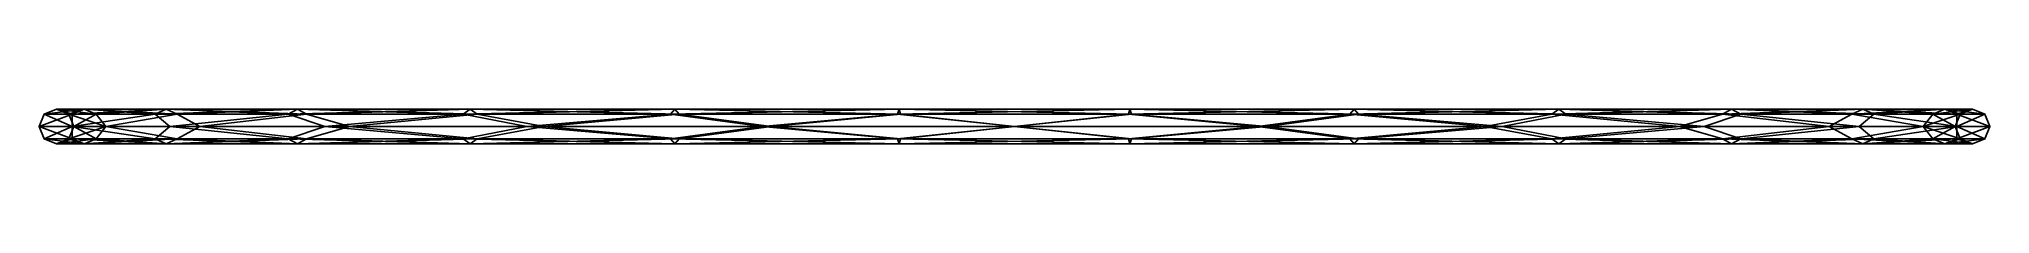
# Model space of a CAD drawing. Extents: x -56 to 56, y -1 to 1.
import ezdxf

# ---------------------------------------------------------------- set-up
doc = ezdxf.new("R2010")
doc.units = 0

msp = doc.modelspace()

# ---------------------------------------------------------------- linework, layer by layer
for points in [[(-55.708218, 0.705995), (-56, 0), (-54.091846, 0, 14.493867)], [(-54.089436, 0.705995, -13.331849), (-56, 0), (-55.708218, 0.705995)], [(-54.091846, 0, -14.493867), (-56, 0), (-54.089436, 0.705995, -13.331849)], [(-54.08836, -0.707107, 13.331583), (-54.091846, 0, 14.493867), (-56, 0)], [(-54.08836, -0.707107, 13.331583), (-56, 0), (-55.707108, -0.707107)], [(-54.091846, 0, -14.493867), (-55.707108, -0.707107), (-56, 0)], [(-55.000786, 1), (-55.708218, 0.705995), (-54.089436, 0.705995, 13.331849)], [(-53.402561, 1, -13.162549), (-55.708218, 0.705995), (-55.000786, 1)], [(-53.402561, 1, -13.162549), (-54.089436, 0.705995, -13.331849), (-55.708218, 0.705995)], [(-54.089436, 0.705995, 13.331849), (-55.708218, 0.705995), (-54.091846, 0, 14.493867)], [(-54.08836, -0.707107, -13.331583), (-55.707108, -0.707107), (-54.091846, 0, -14.493867)], [(-53.402561, 1, 13.162549), (-55.000786, 1), (-54.089436, 0.705995, 13.331849)], [(-54.292892, 0.707107), (-55.000786, 1), (-53.402561, 1, 13.162549)], [(-52.71524, 0.707107, -12.99314), (-55.000786, 1), (-54.292892, 0.707107)], [(-52.71524, 0.707107, -12.99314), (-53.402561, 1, -13.162549), (-55.000786, 1)], [(-52.71524, 0.707107, 12.99314), (-54.292892, 0.707107), (-53.402561, 1, 13.162549)], [(-54, 0), (-54.292892, 0.707107), (-52.71524, 0.707107, 12.99314)], [(-52.159996, 0, -13.976229), (-54.292892, 0.707107), (-54, 0)], [(-52.159996, 0, -13.976229), (-52.71524, 0.707107, -12.99314), (-54.292892, 0.707107)], [(-54.291782, -0.705995), (-54, 0), (-52.159996, 0, 13.976229)], [(-52.714161, -0.705995, -12.992874), (-54, 0), (-54.291782, -0.705995)], [(-52.714161, -0.705995, 12.992874), (-54.291782, -0.705995), (-52.159996, 0, 13.976229)], [(-49.327175, 0.705995, 25.888899), (-54.091846, 0, 14.493867), (-48.497421, 0, 28)], [(-49.327175, 0.705995, 25.888899), (-54.089436, 0.705995, 13.331849), (-54.091846, 0, 14.493867)], [(-54.091846, 0, -14.493867), (-54.089436, 0.705995, -13.331849), (-49.327175, 0.705995, -25.888899)], [(-48.497421, 0, -28), (-54.091846, 0, -14.493867), (-49.327175, 0.705995, -25.888899)], [(-49.326195, -0.707107, 25.888384), (-48.497421, 0, 28), (-54.091846, 0, 14.493867)], [(-49.326195, -0.707107, 25.888384), (-54.091846, 0, 14.493867), (-54.08836, -0.707107, 13.331583)], [(-49.326195, -0.707107, -25.888384), (-54.091846, 0, -14.493867), (-48.497421, 0, -28)], [(-54.08836, -0.707107, -13.331583), (-54.091846, 0, -14.493867), (-49.326195, -0.707107, -25.888384)], [(-53.402561, 1, 13.162549), (-54.089436, 0.705995, 13.331849), (-49.327175, 0.705995, 25.888899)], [(-48.700775, 1, -25.560139), (-49.327175, 0.705995, -25.888899), (-54.089436, 0.705995, -13.331849)], [(-53.402561, 1, -13.162549), (-48.700775, 1, -25.560139), (-54.089436, 0.705995, -13.331849)], [(-52.159996, 0, 13.976229), (-54, 0), (-52.71524, 0.707107, 12.99314)], [(-52.714161, -0.705995, -12.992874), (-52.159996, 0, -13.976229), (-54, 0)], [(-48.700775, 1, 25.560139), (-53.402561, 1, 13.162549), (-49.327175, 0.705995, 25.888899)], [(-52.71524, 0.707107, 12.99314), (-53.402561, 1, 13.162549), (-48.700775, 1, 25.560139)], [(-48.073971, 0.707107, -25.231165), (-48.700775, 1, -25.560139), (-53.402561, 1, -13.162549)], [(-52.71524, 0.707107, -12.99314), (-48.073971, 0.707107, -25.231165), (-53.402561, 1, -13.162549)], [(-48.073971, 0.707107, 25.231165), (-52.71524, 0.707107, 12.99314), (-48.700775, 1, 25.560139)], [(-52.159996, 0, 13.976229), (-52.71524, 0.707107, 12.99314), (-48.073971, 0.707107, 25.231165)], [(-52.159996, 0, -13.976229), (-48.073971, 0.707107, -25.231165), (-52.71524, 0.707107, -12.99314)], [(-48.072987, -0.705995, 25.23065), (-52.714161, -0.705995, 12.992874), (-52.159996, 0, 13.976229)], [(-52.714161, -0.705995, -12.992874), (-48.072987, -0.705995, -25.23065), (-52.159996, 0, -13.976229)], [(-46.765373, 0, 27), (-52.159996, 0, 13.976229), (-48.073971, 0.707107, 25.231165)], [(-52.159996, 0, -13.976229), (-46.765373, 0, -27), (-48.073971, 0.707107, -25.231165)], [(-48.072987, -0.705995, 25.23065), (-52.159996, 0, 13.976229), (-46.765373, 0, 27)], [(-48.072987, -0.705995, -25.23065), (-46.765373, 0, -27), (-52.159996, 0, -13.976229)], [(-48.700775, 1, 25.560139), (-49.327175, 0.705995, 25.888899), (-41.6982, 0.705995, 36.94138)], [(-41.168678, 1, -36.472267), (-41.6982, 0.705995, -36.94138), (-49.327175, 0.705995, -25.888899)], [(-48.700775, 1, -25.560139), (-41.168678, 1, -36.472267), (-49.327175, 0.705995, -25.888899)], [(-41.6982, 0.705995, 36.94138), (-49.327175, 0.705995, 25.888899), (-48.497421, 0, 28)], [(-48.497421, 0, -28), (-49.327175, 0.705995, -25.888899), (-41.6982, 0.705995, -36.94138)], [(-41.697369, -0.707107, 36.940643), (-48.497421, 0, 28), (-49.326195, -0.707107, 25.888384)], [(-49.326195, -0.707107, -25.888384), (-48.497421, 0, -28), (-41.697369, -0.707107, -36.940643)], [(-41.168678, 1, 36.472267), (-48.700775, 1, 25.560139), (-41.6982, 0.705995, 36.94138)], [(-48.073971, 0.707107, 25.231165), (-48.700775, 1, 25.560139), (-41.168678, 1, 36.472267)], [(-40.638813, 0.707107, -36.00285), (-41.168678, 1, -36.472267), (-48.700775, 1, -25.560139)], [(-48.073971, 0.707107, -25.231165), (-40.638813, 0.707107, -36.00285), (-48.700775, 1, -25.560139)], [(-41.6982, 0.705995, 36.94138), (-48.497421, 0, 28), (-39.59798, 0, 39.59798)], [(-39.59798, 0, -39.59798), (-48.497421, 0, -28), (-41.6982, 0.705995, -36.94138)], [(-41.697369, -0.707107, 36.940643), (-39.59798, 0, 39.59798), (-48.497421, 0, 28)], [(-41.697369, -0.707107, -36.940643), (-48.497421, 0, -28), (-39.59798, 0, -39.59798)], [(-40.638813, 0.707107, 36.00285), (-48.073971, 0.707107, 25.231165), (-41.168678, 1, 36.472267)], [(-46.765373, 0, 27), (-48.073971, 0.707107, 25.231165), (-40.638813, 0.707107, 36.00285)], [(-46.765373, 0, -27), (-40.638813, 0.707107, -36.00285), (-48.073971, 0.707107, -25.231165)], [(-40.637985, -0.705995, 36.002113), (-48.072987, -0.705995, 25.23065), (-46.765373, 0, 27)], [(-48.072987, -0.705995, -25.23065), (-40.637985, -0.705995, -36.002113), (-46.765373, 0, -27)], [(-38.183765, 0, 38.183765), (-46.765373, 0, 27), (-40.638813, 0.707107, 36.00285)], [(-46.765373, 0, -27), (-38.183765, 0, -38.183765), (-40.638813, 0.707107, -36.00285)], [(-40.637985, -0.705995, 36.002113), (-46.765373, 0, 27), (-38.183765, 0, 38.183765)], [(-40.637985, -0.705995, -36.002113), (-38.183765, 0, -38.183765), (-46.765373, 0, -27)], [(-41.168678, 1, 36.472267), (-41.6982, 0.705995, 36.94138), (-31.645874, 0.705995, 45.846962)], [(-31.244007, 1, -45.264759), (-31.645874, 0.705995, -45.846962), (-41.6982, 0.705995, -36.94138)], [(-41.168678, 1, -36.472267), (-31.244007, 1, -45.264759), (-41.6982, 0.705995, -36.94138)], [(-31.645874, 0.705995, 45.846962), (-41.6982, 0.705995, 36.94138), (-39.59798, 0, 39.59798)], [(-39.59798, 0, -39.59798), (-41.6982, 0.705995, -36.94138), (-31.645874, 0.705995, -45.846962)], [(-31.645243, -0.707107, 45.84605), (-39.59798, 0, 39.59798), (-41.697369, -0.707107, 36.940643)], [(-41.697369, -0.707107, -36.940643), (-39.59798, 0, -39.59798), (-31.645243, -0.707107, -45.84605)], [(-31.244007, 1, 45.264759), (-41.168678, 1, 36.472267), (-31.645874, 0.705995, 45.846962)], [(-40.638813, 0.707107, 36.00285), (-41.168678, 1, 36.472267), (-31.244007, 1, 45.264759)], [(-30.841879, 0.707107, -44.682175), (-31.244007, 1, -45.264759), (-41.168678, 1, -36.472267)], [(-40.638813, 0.707107, -36.00285), (-30.841879, 0.707107, -44.682175), (-41.168678, 1, -36.472267)], [(-30.841879, 0.707107, 44.682175), (-40.638813, 0.707107, 36.00285), (-31.244007, 1, 45.264759)], [(-38.183765, 0, 38.183765), (-40.638813, 0.707107, 36.00285), (-30.841879, 0.707107, 44.682175)], [(-38.183765, 0, -38.183765), (-30.841879, 0.707107, -44.682175), (-40.638813, 0.707107, -36.00285)], [(-30.841248, -0.705995, 44.681263), (-40.637985, -0.705995, 36.002113), (-38.183765, 0, 38.183765)], [(-40.637985, -0.705995, -36.002113), (-30.841248, -0.705995, -44.681263), (-38.183765, 0, -38.183765)], [(-31.645874, 0.705995, 45.846962), (-39.59798, 0, 39.59798), (-28, 0, 48.497421)], [(-28, 0, -48.497421), (-39.59798, 0, -39.59798), (-31.645874, 0.705995, -45.846962)], [(-31.645243, -0.707107, 45.84605), (-28, 0, 48.497421), (-39.59798, 0, 39.59798)], [(-31.645243, -0.707107, -45.84605), (-39.59798, 0, -39.59798), (-28, 0, -48.497421)], [(-27, 0, 46.765373), (-38.183765, 0, 38.183765), (-30.841879, 0.707107, 44.682175)], [(-38.183765, 0, -38.183765), (-27, 0, -46.765373), (-30.841879, 0.707107, -44.682175)], [(-30.841248, -0.705995, 44.681263), (-38.183765, 0, 38.183765), (-27, 0, 46.765373)], [(-30.841248, -0.705995, -44.681263), (-27, 0, -46.765373), (-38.183765, 0, -38.183765)], [(-31.244007, 1, 45.264759), (-31.645874, 0.705995, 45.846962), (-19.754406, 0.705995, 52.088089)], [(-19.503548, 1, -51.426628), (-19.754406, 0.705995, -52.088089), (-31.645874, 0.705995, -45.846962)], [(-31.244007, 1, -45.264759), (-19.503548, 1, -51.426628), (-31.645874, 0.705995, -45.846962)], [(-19.754406, 0.705995, 52.088089), (-31.645874, 0.705995, 45.846962), (-28, 0, 48.497421)], [(-28, 0, -48.497421), (-31.645874, 0.705995, -45.846962), (-19.754406, 0.705995, -52.088089)], [(-19.754013, -0.707107, 52.087051), (-28, 0, 48.497421), (-31.645243, -0.707107, 45.84605)], [(-31.645243, -0.707107, -45.84605), (-28, 0, -48.497421), (-19.754013, -0.707107, -52.087051)], [(-19.503548, 1, 51.426628), (-31.244007, 1, 45.264759), (-19.754406, 0.705995, 52.088089)], [(-30.841879, 0.707107, 44.682175), (-31.244007, 1, 45.264759), (-19.503548, 1, 51.426628)], [(-19.252525, 0.707107, -50.764736), (-19.503548, 1, -51.426628), (-31.244007, 1, -45.264759)], [(-30.841879, 0.707107, -44.682175), (-19.252525, 0.707107, -50.764736), (-31.244007, 1, -45.264759)], [(-19.252525, 0.707107, 50.764736), (-30.841879, 0.707107, 44.682175), (-19.503548, 1, 51.426628)], [(-27, 0, 46.765373), (-30.841879, 0.707107, 44.682175), (-19.252525, 0.707107, 50.764736)], [(-27, 0, -46.765373), (-19.252525, 0.707107, -50.764736), (-30.841879, 0.707107, -44.682175)], [(-19.252132, -0.705995, 50.763699), (-30.841248, -0.705995, 44.681263), (-27, 0, 46.765373)], [(-30.841248, -0.705995, -44.681263), (-19.252132, -0.705995, -50.763699), (-27, 0, -46.765373)], [(-19.754406, 0.705995, 52.088089), (-28, 0, 48.497421), (-14.493867, 0, 54.091846)], [(-14.493867, 0, -54.091846), (-28, 0, -48.497421), (-19.754406, 0.705995, -52.088089)], [(-19.754013, -0.707107, 52.087051), (-14.493867, 0, 54.091846), (-28, 0, 48.497421)], [(-19.754013, -0.707107, -52.087051), (-28, 0, -48.497421), (-14.493867, 0, -54.091846)], [(-13.976229, 0, 52.159996), (-27, 0, 46.765373), (-19.252525, 0.707107, 50.764736)], [(-27, 0, -46.765373), (-13.976229, 0, -52.159996), (-19.252525, 0.707107, -50.764736)], [(-19.252132, -0.705995, 50.763699), (-27, 0, 46.765373), (-13.976229, 0, 52.159996)], [(-19.252132, -0.705995, -50.763699), (-13.976229, 0, -52.159996), (-27, 0, -46.765373)], [(-19.503548, 1, 51.426628), (-19.754406, 0.705995, 52.088089), (-6.714883, 0.705995, 55.30204)], [(-6.629612, 1, -54.59977), (-6.714883, 0.705995, -55.30204), (-19.754406, 0.705995, -52.088089)], [(-19.503548, 1, -51.426628), (-6.629612, 1, -54.59977), (-19.754406, 0.705995, -52.088089)], [(-6.714883, 0.705995, 55.30204), (-19.754406, 0.705995, 52.088089), (-14.493867, 0, 54.091846)], [(-14.493867, 0, -54.091846), (-19.754406, 0.705995, -52.088089), (-6.714883, 0.705995, -55.30204)], [(-6.71475, -0.707107, 55.300938), (-14.493867, 0, 54.091846), (-19.754013, -0.707107, 52.087051)], [(-19.754013, -0.707107, -52.087051), (-14.493867, 0, -54.091846), (-6.71475, -0.707107, -55.300938)], [(-6.629612, 1, 54.59977), (-19.503548, 1, 51.426628), (-6.714883, 0.705995, 55.30204)], [(-19.252525, 0.707107, 50.764736), (-19.503548, 1, 51.426628), (-6.629612, 1, 54.59977)], [(-6.544285, 0.707107, -53.897038), (-6.629612, 1, -54.59977), (-19.503548, 1, -51.426628)], [(-19.252525, 0.707107, -50.764736), (-6.544285, 0.707107, -53.897038), (-19.503548, 1, -51.426628)], [(-6.544285, 0.707107, 53.897038), (-19.252525, 0.707107, 50.764736), (-6.629612, 1, 54.59977)], [(-13.976229, 0, 52.159996), (-19.252525, 0.707107, 50.764736), (-6.544285, 0.707107, 53.897038)], [(-13.976229, 0, -52.159996), (-6.544285, 0.707107, -53.897038), (-19.252525, 0.707107, -50.764736)], [(-6.544151, -0.705995, 53.895935), (-19.252132, -0.705995, 50.763699), (-13.976229, 0, 52.159996)], [(-19.252132, -0.705995, -50.763699), (-6.544151, -0.705995, -53.895935), (-13.976229, 0, -52.159996)], [(-6.714883, 0.705995, 55.30204), (-14.493867, 0, 54.091846), (0, 0, 56)], [(0, 0, -56), (-14.493867, 0, -54.091846), (-6.714883, 0.705995, -55.30204)], [(-6.71475, -0.707107, 55.300938), (0, 0, 56), (-14.493867, 0, 54.091846)], [(-6.71475, -0.707107, -55.300938), (-14.493867, 0, -54.091846), (0, 0, -56)], [(0, 0, 54), (-13.976229, 0, 52.159996), (-6.544285, 0.707107, 53.897038)], [(-13.976229, 0, -52.159996), (0, 0, -54), (-6.544285, 0.707107, -53.897038)], [(-6.544151, -0.705995, 53.895935), (-13.976229, 0, 52.159996), (0, 0, 54)], [(-6.544151, -0.705995, -53.895935), (0, 0, -54), (-13.976229, 0, -52.159996)], [(-6.629612, 1, 54.59977), (-6.714883, 0.705995, 55.30204), (6.714883, 0.705995, 55.30204)], [(6.629612, 1, -54.59977), (6.714883, 0.705995, -55.30204), (-6.714883, 0.705995, -55.30204)], [(-6.629612, 1, -54.59977), (6.629612, 1, -54.59977), (-6.714883, 0.705995, -55.30204)], [(6.714883, 0.705995, 55.30204), (-6.714883, 0.705995, 55.30204), (0, 0, 56)], [(0, 0, -56), (-6.714883, 0.705995, -55.30204), (6.714883, 0.705995, -55.30204)], [(6.71475, -0.707107, 55.300938), (0, 0, 56), (-6.71475, -0.707107, 55.300938)], [(-6.71475, -0.707107, -55.300938), (0, 0, -56), (6.71475, -0.707107, -55.300938)], [(6.629612, 1, 54.59977), (-6.629612, 1, 54.59977), (6.714883, 0.705995, 55.30204)], [(-6.544285, 0.707107, 53.897038), (-6.629612, 1, 54.59977), (6.629612, 1, 54.59977)], [(6.544285, 0.707107, -53.897038), (6.629612, 1, -54.59977), (-6.629612, 1, -54.59977)], [(-6.544285, 0.707107, -53.897038), (6.544285, 0.707107, -53.897038), (-6.629612, 1, -54.59977)], [(6.544285, 0.707107, 53.897038), (-6.544285, 0.707107, 53.897038), (6.629612, 1, 54.59977)], [(0, 0, 54), (-6.544285, 0.707107, 53.897038), (6.544285, 0.707107, 53.897038)], [(0, 0, -54), (6.544285, 0.707107, -53.897038), (-6.544285, 0.707107, -53.897038)], [(6.544151, -0.705995, 53.895935), (-6.544151, -0.705995, 53.895935), (0, 0, 54)], [(-6.544151, -0.705995, -53.895935), (6.544151, -0.705995, -53.895935), (0, 0, -54)], [(13.976229, 0, 52.159996), (0, 0, 54), (6.544285, 0.707107, 53.897038)], [(0, 0, -54), (13.976229, 0, -52.159996), (6.544285, 0.707107, -53.897038)], [(6.714883, 0.705995, 55.30204), (0, 0, 56), (14.493867, 0, 54.091846)], [(14.493867, 0, -54.091846), (0, 0, -56), (6.714883, 0.705995, -55.30204)], [(6.71475, -0.707107, 55.300938), (14.493867, 0, 54.091846), (0, 0, 56)], [(6.544151, -0.705995, 53.895935), (0, 0, 54), (13.976229, 0, 52.159996)], [(6.71475, -0.707107, -55.300938), (0, 0, -56), (14.493867, 0, -54.091846)], [(6.544151, -0.705995, -53.895935), (13.976229, 0, -52.159996), (0, 0, -54)], [(19.252132, -0.705995, 50.763699), (6.544151, -0.705995, 53.895935), (13.976229, 0, 52.159996)], [(6.544151, -0.705995, -53.895935), (19.252132, -0.705995, -50.763699), (13.976229, 0, -52.159996)], [(6.544285, 0.707107, 53.897038), (6.629612, 1, 54.59977), (19.503548, 1, 51.426628)], [(19.252525, 0.707107, 50.764736), (6.544285, 0.707107, 53.897038), (19.503548, 1, 51.426628)], [(6.544285, 0.707107, -53.897038), (19.252525, 0.707107, -50.764736), (6.629612, 1, -54.59977)], [(13.976229, 0, 52.159996), (6.544285, 0.707107, 53.897038), (19.252525, 0.707107, 50.764736)], [(13.976229, 0, -52.159996), (19.252525, 0.707107, -50.764736), (6.544285, 0.707107, -53.897038)], [(6.629612, 1, 54.59977), (6.714883, 0.705995, 55.30204), (19.754406, 0.705995, 52.088089)], [(19.503548, 1, 51.426628), (6.629612, 1, 54.59977), (19.754406, 0.705995, 52.088089)], [(6.629612, 1, -54.59977), (19.503548, 1, -51.426628), (6.714883, 0.705995, -55.30204)], [(19.252525, 0.707107, -50.764736), (19.503548, 1, -51.426628), (6.629612, 1, -54.59977)], [(19.754013, -0.707107, 52.087051), (14.493867, 0, 54.091846), (6.71475, -0.707107, 55.300938)], [(6.71475, -0.707107, -55.300938), (14.493867, 0, -54.091846), (19.754013, -0.707107, -52.087051)], [(19.503548, 1, -51.426628), (19.754406, 0.705995, -52.088089), (6.714883, 0.705995, -55.30204)], [(19.754406, 0.705995, 52.088089), (6.714883, 0.705995, 55.30204), (14.493867, 0, 54.091846)], [(14.493867, 0, -54.091846), (6.714883, 0.705995, -55.30204), (19.754406, 0.705995, -52.088089)], [(27, 0, 46.765373), (13.976229, 0, 52.159996), (19.252525, 0.707107, 50.764736)], [(13.976229, 0, -52.159996), (27, 0, -46.765373), (19.252525, 0.707107, -50.764736)], [(19.252132, -0.705995, 50.763699), (13.976229, 0, 52.159996), (27, 0, 46.765373)], [(19.252132, -0.705995, -50.763699), (27, 0, -46.765373), (13.976229, 0, -52.159996)], [(19.754406, 0.705995, 52.088089), (14.493867, 0, 54.091846), (28, 0, 48.497421)], [(28, 0, -48.497421), (14.493867, 0, -54.091846), (19.754406, 0.705995, -52.088089)], [(19.754013, -0.707107, 52.087051), (28, 0, 48.497421), (14.493867, 0, 54.091846)], [(19.754013, -0.707107, -52.087051), (14.493867, 0, -54.091846), (28, 0, -48.497421)], [(30.841248, -0.705995, 44.681263), (19.252132, -0.705995, 50.763699), (27, 0, 46.765373)], [(19.252132, -0.705995, -50.763699), (30.841248, -0.705995, -44.681263), (27, 0, -46.765373)], [(19.252525, 0.707107, 50.764736), (19.503548, 1, 51.426628), (31.244007, 1, 45.264759)], [(30.841879, 0.707107, 44.682175), (19.252525, 0.707107, 50.764736), (31.244007, 1, 45.264759)], [(19.252525, 0.707107, -50.764736), (30.841879, 0.707107, -44.682175), (19.503548, 1, -51.426628)], [(27, 0, 46.765373), (19.252525, 0.707107, 50.764736), (30.841879, 0.707107, 44.682175)], [(27, 0, -46.765373), (30.841879, 0.707107, -44.682175), (19.252525, 0.707107, -50.764736)], [(19.503548, 1, 51.426628), (19.754406, 0.705995, 52.088089), (31.645874, 0.705995, 45.846962)], [(31.244007, 1, 45.264759), (19.503548, 1, 51.426628), (31.645874, 0.705995, 45.846962)], [(19.503548, 1, -51.426628), (31.244007, 1, -45.264759), (19.754406, 0.705995, -52.088089)], [(30.841879, 0.707107, -44.682175), (31.244007, 1, -45.264759), (19.503548, 1, -51.426628)], [(31.645243, -0.707107, 45.84605), (28, 0, 48.497421), (19.754013, -0.707107, 52.087051)], [(19.754013, -0.707107, -52.087051), (28, 0, -48.497421), (31.645243, -0.707107, -45.84605)], [(31.244007, 1, -45.264759), (31.645874, 0.705995, -45.846962), (19.754406, 0.705995, -52.088089)], [(31.645874, 0.705995, 45.846962), (19.754406, 0.705995, 52.088089), (28, 0, 48.497421)], [(28, 0, -48.497421), (19.754406, 0.705995, -52.088089), (31.645874, 0.705995, -45.846962)], [(38.183765, 0, 38.183765), (27, 0, 46.765373), (30.841879, 0.707107, 44.682175)], [(27, 0, -46.765373), (38.183765, 0, -38.183765), (30.841879, 0.707107, -44.682175)], [(30.841248, -0.705995, 44.681263), (27, 0, 46.765373), (38.183765, 0, 38.183765)], [(30.841248, -0.705995, -44.681263), (38.183765, 0, -38.183765), (27, 0, -46.765373)], [(31.645874, 0.705995, 45.846962), (28, 0, 48.497421), (39.59798, 0, 39.59798)], [(39.59798, 0, -39.59798), (28, 0, -48.497421), (31.645874, 0.705995, -45.846962)], [(31.645243, -0.707107, 45.84605), (39.59798, 0, 39.59798), (28, 0, 48.497421)], [(31.645243, -0.707107, -45.84605), (28, 0, -48.497421), (39.59798, 0, -39.59798)], [(40.637985, -0.705995, 36.002113), (30.841248, -0.705995, 44.681263), (38.183765, 0, 38.183765)], [(30.841248, -0.705995, -44.681263), (40.637985, -0.705995, -36.002113), (38.183765, 0, -38.183765)], [(30.841879, 0.707107, 44.682175), (31.244007, 1, 45.264759), (41.168678, 1, 36.472267)], [(40.638813, 0.707107, 36.00285), (30.841879, 0.707107, 44.682175), (41.168678, 1, 36.472267)], [(30.841879, 0.707107, -44.682175), (40.638813, 0.707107, -36.00285), (31.244007, 1, -45.264759)], [(38.183765, 0, 38.183765), (30.841879, 0.707107, 44.682175), (40.638813, 0.707107, 36.00285)], [(38.183765, 0, -38.183765), (40.638813, 0.707107, -36.00285), (30.841879, 0.707107, -44.682175)], [(31.244007, 1, 45.264759), (31.645874, 0.705995, 45.846962), (41.6982, 0.705995, 36.94138)], [(41.168678, 1, 36.472267), (31.244007, 1, 45.264759), (41.6982, 0.705995, 36.94138)], [(31.244007, 1, -45.264759), (41.168678, 1, -36.472267), (31.645874, 0.705995, -45.846962)], [(40.638813, 0.707107, -36.00285), (41.168678, 1, -36.472267), (31.244007, 1, -45.264759)], [(41.697369, -0.707107, 36.940643), (39.59798, 0, 39.59798), (31.645243, -0.707107, 45.84605)], [(31.645243, -0.707107, -45.84605), (39.59798, 0, -39.59798), (41.697369, -0.707107, -36.940643)], [(41.168678, 1, -36.472267), (41.6982, 0.705995, -36.94138), (31.645874, 0.705995, -45.846962)], [(41.6982, 0.705995, 36.94138), (31.645874, 0.705995, 45.846962), (39.59798, 0, 39.59798)], [(39.59798, 0, -39.59798), (31.645874, 0.705995, -45.846962), (41.6982, 0.705995, -36.94138)], [(46.765373, 0, 27), (38.183765, 0, 38.183765), (40.638813, 0.707107, 36.00285)], [(38.183765, 0, -38.183765), (46.765373, 0, -27), (40.638813, 0.707107, -36.00285)], [(40.637985, -0.705995, 36.002113), (38.183765, 0, 38.183765), (46.765373, 0, 27)], [(40.637985, -0.705995, -36.002113), (46.765373, 0, -27), (38.183765, 0, -38.183765)], [(41.6982, 0.705995, 36.94138), (39.59798, 0, 39.59798), (48.497421, 0, 28)], [(48.497421, 0, -28), (39.59798, 0, -39.59798), (41.6982, 0.705995, -36.94138)], [(41.697369, -0.707107, 36.940643), (48.497421, 0, 28), (39.59798, 0, 39.59798)], [(41.697369, -0.707107, -36.940643), (39.59798, 0, -39.59798), (48.497421, 0, -28)], [(48.072987, -0.705995, 25.23065), (40.637985, -0.705995, 36.002113), (46.765373, 0, 27)], [(40.637985, -0.705995, -36.002113), (48.072987, -0.705995, -25.23065), (46.765373, 0, -27)], [(40.638813, 0.707107, 36.00285), (41.168678, 1, 36.472267), (48.700775, 1, 25.560139)], [(48.073971, 0.707107, 25.231165), (40.638813, 0.707107, 36.00285), (48.700775, 1, 25.560139)], [(40.638813, 0.707107, -36.00285), (48.073971, 0.707107, -25.231165), (41.168678, 1, -36.472267)], [(46.765373, 0, 27), (40.638813, 0.707107, 36.00285), (48.073971, 0.707107, 25.231165)], [(46.765373, 0, -27), (48.073971, 0.707107, -25.231165), (40.638813, 0.707107, -36.00285)], [(41.168678, 1, 36.472267), (41.6982, 0.705995, 36.94138), (49.327175, 0.705995, 25.888899)], [(48.700775, 1, 25.560139), (41.168678, 1, 36.472267), (49.327175, 0.705995, 25.888899)], [(41.168678, 1, -36.472267), (48.700775, 1, -25.560139), (41.6982, 0.705995, -36.94138)], [(48.073971, 0.707107, -25.231165), (48.700775, 1, -25.560139), (41.168678, 1, -36.472267)], [(49.326195, -0.707107, 25.888384), (48.497421, 0, 28), (41.697369, -0.707107, 36.940643)], [(41.697369, -0.707107, -36.940643), (48.497421, 0, -28), (49.326195, -0.707107, -25.888384)], [(48.700775, 1, -25.560139), (49.327175, 0.705995, -25.888899), (41.6982, 0.705995, -36.94138)], [(49.327175, 0.705995, 25.888899), (41.6982, 0.705995, 36.94138), (48.497421, 0, 28)], [(48.497421, 0, -28), (41.6982, 0.705995, -36.94138), (49.327175, 0.705995, -25.888899)], [(52.159996, 0, 13.976229), (46.765373, 0, 27), (48.073971, 0.707107, 25.231165)], [(46.765373, 0, -27), (52.159996, 0, -13.976229), (48.073971, 0.707107, -25.231165)], [(48.072987, -0.705995, 25.23065), (46.765373, 0, 27), (52.159996, 0, 13.976229)], [(48.072987, -0.705995, -25.23065), (52.159996, 0, -13.976229), (46.765373, 0, -27)], [(52.714161, -0.705995, 12.992874), (48.072987, -0.705995, 25.23065), (52.159996, 0, 13.976229)], [(48.072987, -0.705995, -25.23065), (52.714161, -0.705995, -12.992874), (52.159996, 0, -13.976229)], [(48.073971, 0.707107, 25.231165), (48.700775, 1, 25.560139), (53.402561, 1, 13.162549)], [(52.71524, 0.707107, 12.99314), (48.073971, 0.707107, 25.231165), (53.402561, 1, 13.162549)], [(48.073971, 0.707107, -25.231165), (52.71524, 0.707107, -12.99314), (48.700775, 1, -25.560139)], [(52.159996, 0, 13.976229), (48.073971, 0.707107, 25.231165), (52.71524, 0.707107, 12.99314)], [(52.159996, 0, -13.976229), (52.71524, 0.707107, -12.99314), (48.073971, 0.707107, -25.231165)], [(49.327175, 0.705995, 25.888899), (48.497421, 0, 28), (54.091846, 0, 14.493867)], [(54.091846, 0, -14.493867), (48.497421, 0, -28), (49.327175, 0.705995, -25.888899)], [(49.326195, -0.707107, 25.888384), (54.091846, 0, 14.493867), (48.497421, 0, 28)], [(49.326195, -0.707107, -25.888384), (48.497421, 0, -28), (54.091846, 0, -14.493867)], [(48.700775, 1, 25.560139), (49.327175, 0.705995, 25.888899), (54.089436, 0.705995, 13.331849)], [(53.402561, 1, 13.162549), (48.700775, 1, 25.560139), (54.089436, 0.705995, 13.331849)], [(48.700775, 1, -25.560139), (53.402561, 1, -13.162549), (49.327175, 0.705995, -25.888899)], [(52.71524, 0.707107, -12.99314), (53.402561, 1, -13.162549), (48.700775, 1, -25.560139)], [(54.08836, -0.707107, 13.331583), (54.091846, 0, 14.493867), (49.326195, -0.707107, 25.888384)], [(49.326195, -0.707107, -25.888384), (54.091846, 0, -14.493867), (54.08836, -0.707107, -13.331583)], [(53.402561, 1, -13.162549), (54.089436, 0.705995, -13.331849), (49.327175, 0.705995, -25.888899)], [(54.089436, 0.705995, 13.331849), (49.327175, 0.705995, 25.888899), (54.091846, 0, 14.493867)], [(54.091846, 0, -14.493867), (49.327175, 0.705995, -25.888899), (54.089436, 0.705995, -13.331849)], [(52.159996, 0, 13.976229), (52.71524, 0.707107, 12.99314), (54.292892, 0.707107)], [(52.159996, 0, 13.976229), (54.292892, 0.707107), (54, 0)], [(52.159996, 0, -13.976229), (54, 0), (52.71524, 0.707107, -12.99314)], [(52.714161, -0.705995, 12.992874), (52.159996, 0, 13.976229), (54, 0)], [(52.159996, 0, -13.976229), (54.291782, -0.705995), (54, 0)], [(52.714161, -0.705995, -12.992874), (54.291782, -0.705995), (52.159996, 0, -13.976229)], [(54.291782, -0.705995), (52.714161, -0.705995, 12.992874), (54, 0)], [(52.71524, 0.707107, 12.99314), (53.402561, 1, 13.162549), (55.000786, 1)], [(52.71524, 0.707107, 12.99314), (55.000786, 1), (54.292892, 0.707107)], [(52.71524, 0.707107, -12.99314), (54.292892, 0.707107), (53.402561, 1, -13.162549)], [(52.71524, 0.707107, -12.99314), (54, 0), (54.292892, 0.707107)], [(53.402561, 1, 13.162549), (54.089436, 0.705995, 13.331849), (55.708218, 0.705995)], [(53.402561, 1, 13.162549), (55.708218, 0.705995), (55.000786, 1)], [(53.402561, 1, -13.162549), (54.292892, 0.707107), (55.000786, 1)], [(53.402561, 1, -13.162549), (55.000786, 1), (54.089436, 0.705995, -13.331849)], [(54.08836, -0.707107, -13.331583), (56, 0), (55.707108, -0.707107)], [(54.08836, -0.707107, -13.331583), (54.091846, 0, -14.493867), (56, 0)], [(54.08836, -0.707107, 13.331583), (55.707108, -0.707107), (54.091846, 0, 14.493867)], [(54.089436, 0.705995, -13.331849), (55.000786, 1), (55.708218, 0.705995)], [(54.089436, 0.705995, 13.331849), (54.091846, 0, 14.493867), (56, 0)], [(55.708218, 0.705995), (54.089436, 0.705995, 13.331849), (56, 0)], [(54.091846, 0, -14.493867), (54.089436, 0.705995, -13.331849), (55.708218, 0.705995)], [(54.091846, 0, -14.493867), (55.708218, 0.705995), (56, 0)], [(55.707108, -0.707107), (56, 0), (54.091846, 0, 14.493867)], [(-55.707108, -0.707107), (-54.999214, -1), (-53.401039, -1, 13.162173)], [(-54.08836, -0.707107, -13.331583), (-54.999214, -1), (-55.707108, -0.707107)], [(-54.08836, -0.707107, 13.331583), (-55.707108, -0.707107), (-53.401039, -1, 13.162173)], [(-54.999214, -1), (-54.291782, -0.705995), (-52.714161, -0.705995, 12.992874)], [(-53.401039, -1, -13.162173), (-54.291782, -0.705995), (-54.999214, -1)], [(-53.401039, -1, 13.162173), (-54.999214, -1), (-52.714161, -0.705995, 12.992874)], [(-54.08836, -0.707107, -13.331583), (-53.401039, -1, -13.162173), (-54.999214, -1)], [(-53.401039, -1, -13.162173), (-52.714161, -0.705995, -12.992874), (-54.291782, -0.705995)], [(-54.08836, -0.707107, 13.331583), (-53.401039, -1, 13.162173), (-48.699387, -1, 25.55941)], [(-49.326195, -0.707107, 25.888384), (-54.08836, -0.707107, 13.331583), (-48.699387, -1, 25.55941)], [(-54.08836, -0.707107, -13.331583), (-49.326195, -0.707107, -25.888384), (-53.401039, -1, -13.162173)], [(-53.401039, -1, 13.162173), (-52.714161, -0.705995, 12.992874), (-48.072987, -0.705995, 25.23065)], [(-48.699387, -1, 25.55941), (-53.401039, -1, 13.162173), (-48.072987, -0.705995, 25.23065)], [(-53.401039, -1, -13.162173), (-48.699387, -1, -25.55941), (-52.714161, -0.705995, -12.992874)], [(-49.326195, -0.707107, -25.888384), (-48.699387, -1, -25.55941), (-53.401039, -1, -13.162173)], [(-48.699387, -1, -25.55941), (-48.072987, -0.705995, -25.23065), (-52.714161, -0.705995, -12.992874)], [(-49.326195, -0.707107, 25.888384), (-48.699387, -1, 25.55941), (-41.167503, -1, 36.471226)], [(-41.697369, -0.707107, 36.940643), (-49.326195, -0.707107, 25.888384), (-41.167503, -1, 36.471226)], [(-49.326195, -0.707107, -25.888384), (-41.697369, -0.707107, -36.940643), (-48.699387, -1, -25.55941)], [(-48.699387, -1, 25.55941), (-48.072987, -0.705995, 25.23065), (-40.637985, -0.705995, 36.002113)], [(-41.167503, -1, 36.471226), (-48.699387, -1, 25.55941), (-40.637985, -0.705995, 36.002113)], [(-48.699387, -1, -25.55941), (-41.167503, -1, -36.471226), (-48.072987, -0.705995, -25.23065)], [(-41.697369, -0.707107, -36.940643), (-41.167503, -1, -36.471226), (-48.699387, -1, -25.55941)], [(-41.167503, -1, -36.471226), (-40.637985, -0.705995, -36.002113), (-48.072987, -0.705995, -25.23065)], [(-41.697369, -0.707107, 36.940643), (-41.167503, -1, 36.471226), (-31.243114, -1, 45.263466)], [(-31.645243, -0.707107, 45.84605), (-41.697369, -0.707107, 36.940643), (-31.243114, -1, 45.263466)], [(-41.697369, -0.707107, -36.940643), (-31.645243, -0.707107, -45.84605), (-41.167503, -1, -36.471226)], [(-41.167503, -1, 36.471226), (-40.637985, -0.705995, 36.002113), (-30.841248, -0.705995, 44.681263)], [(-31.243114, -1, 45.263466), (-41.167503, -1, 36.471226), (-30.841248, -0.705995, 44.681263)], [(-41.167503, -1, -36.471226), (-31.243114, -1, -45.263466), (-40.637985, -0.705995, -36.002113)], [(-31.645243, -0.707107, -45.84605), (-31.243114, -1, -45.263466), (-41.167503, -1, -36.471226)], [(-31.243114, -1, -45.263466), (-30.841248, -0.705995, -44.681263), (-40.637985, -0.705995, -36.002113)], [(-31.645243, -0.707107, 45.84605), (-31.243114, -1, 45.263466), (-19.502991, -1, 51.425159)], [(-19.754013, -0.707107, 52.087051), (-31.645243, -0.707107, 45.84605), (-19.502991, -1, 51.425159)], [(-31.645243, -0.707107, -45.84605), (-19.754013, -0.707107, -52.087051), (-31.243114, -1, -45.263466)], [(-31.243114, -1, 45.263466), (-30.841248, -0.705995, 44.681263), (-19.252132, -0.705995, 50.763699)], [(-19.502991, -1, 51.425159), (-31.243114, -1, 45.263466), (-19.252132, -0.705995, 50.763699)], [(-31.243114, -1, -45.263466), (-19.502991, -1, -51.425159), (-30.841248, -0.705995, -44.681263)], [(-19.754013, -0.707107, -52.087051), (-19.502991, -1, -51.425159), (-31.243114, -1, -45.263466)], [(-19.502991, -1, -51.425159), (-19.252132, -0.705995, -50.763699), (-30.841248, -0.705995, -44.681263)], [(-19.754013, -0.707107, 52.087051), (-19.502991, -1, 51.425159), (-6.629423, -1, 54.598209)], [(-6.71475, -0.707107, 55.300938), (-19.754013, -0.707107, 52.087051), (-6.629423, -1, 54.598209)], [(-19.754013, -0.707107, -52.087051), (-6.71475, -0.707107, -55.300938), (-19.502991, -1, -51.425159)], [(-19.502991, -1, 51.425159), (-19.252132, -0.705995, 50.763699), (-6.544151, -0.705995, 53.895935)], [(-6.629423, -1, 54.598209), (-19.502991, -1, 51.425159), (-6.544151, -0.705995, 53.895935)], [(-19.502991, -1, -51.425159), (-6.629423, -1, -54.598209), (-19.252132, -0.705995, -50.763699)], [(-6.71475, -0.707107, -55.300938), (-6.629423, -1, -54.598209), (-19.502991, -1, -51.425159)], [(-6.629423, -1, -54.598209), (-6.544151, -0.705995, -53.895935), (-19.252132, -0.705995, -50.763699)], [(-6.71475, -0.707107, 55.300938), (-6.629423, -1, 54.598209), (6.629423, -1, 54.598209)], [(6.71475, -0.707107, 55.300938), (-6.71475, -0.707107, 55.300938), (6.629423, -1, 54.598209)], [(-6.71475, -0.707107, -55.300938), (6.71475, -0.707107, -55.300938), (-6.629423, -1, -54.598209)], [(-6.629423, -1, 54.598209), (-6.544151, -0.705995, 53.895935), (6.544151, -0.705995, 53.895935)], [(6.629423, -1, 54.598209), (-6.629423, -1, 54.598209), (6.544151, -0.705995, 53.895935)], [(-6.629423, -1, -54.598209), (6.629423, -1, -54.598209), (-6.544151, -0.705995, -53.895935)], [(6.71475, -0.707107, -55.300938), (6.629423, -1, -54.598209), (-6.629423, -1, -54.598209)], [(6.629423, -1, -54.598209), (6.544151, -0.705995, -53.895935), (-6.544151, -0.705995, -53.895935)], [(6.629423, -1, 54.598209), (6.544151, -0.705995, 53.895935), (19.252132, -0.705995, 50.763699)], [(19.502991, -1, -51.425159), (19.252132, -0.705995, -50.763699), (6.544151, -0.705995, -53.895935)], [(6.629423, -1, -54.598209), (19.502991, -1, -51.425159), (6.544151, -0.705995, -53.895935)], [(19.502991, -1, 51.425159), (6.629423, -1, 54.598209), (19.252132, -0.705995, 50.763699)], [(6.71475, -0.707107, 55.300938), (6.629423, -1, 54.598209), (19.502991, -1, 51.425159)], [(19.754013, -0.707107, -52.087051), (19.502991, -1, -51.425159), (6.629423, -1, -54.598209)], [(6.71475, -0.707107, -55.300938), (19.754013, -0.707107, -52.087051), (6.629423, -1, -54.598209)], [(19.754013, -0.707107, 52.087051), (6.71475, -0.707107, 55.300938), (19.502991, -1, 51.425159)], [(19.502991, -1, 51.425159), (19.252132, -0.705995, 50.763699), (30.841248, -0.705995, 44.681263)], [(31.243114, -1, -45.263466), (30.841248, -0.705995, -44.681263), (19.252132, -0.705995, -50.763699)], [(19.502991, -1, -51.425159), (31.243114, -1, -45.263466), (19.252132, -0.705995, -50.763699)], [(31.243114, -1, 45.263466), (19.502991, -1, 51.425159), (30.841248, -0.705995, 44.681263)], [(19.754013, -0.707107, 52.087051), (19.502991, -1, 51.425159), (31.243114, -1, 45.263466)], [(31.645243, -0.707107, -45.84605), (31.243114, -1, -45.263466), (19.502991, -1, -51.425159)], [(19.754013, -0.707107, -52.087051), (31.645243, -0.707107, -45.84605), (19.502991, -1, -51.425159)], [(31.645243, -0.707107, 45.84605), (19.754013, -0.707107, 52.087051), (31.243114, -1, 45.263466)], [(31.243114, -1, 45.263466), (30.841248, -0.705995, 44.681263), (40.637985, -0.705995, 36.002113)], [(41.167503, -1, -36.471226), (40.637985, -0.705995, -36.002113), (30.841248, -0.705995, -44.681263)], [(31.243114, -1, -45.263466), (41.167503, -1, -36.471226), (30.841248, -0.705995, -44.681263)], [(41.167503, -1, 36.471226), (31.243114, -1, 45.263466), (40.637985, -0.705995, 36.002113)], [(31.645243, -0.707107, 45.84605), (31.243114, -1, 45.263466), (41.167503, -1, 36.471226)], [(41.697369, -0.707107, -36.940643), (41.167503, -1, -36.471226), (31.243114, -1, -45.263466)], [(31.645243, -0.707107, -45.84605), (41.697369, -0.707107, -36.940643), (31.243114, -1, -45.263466)], [(41.697369, -0.707107, 36.940643), (31.645243, -0.707107, 45.84605), (41.167503, -1, 36.471226)], [(41.167503, -1, 36.471226), (40.637985, -0.705995, 36.002113), (48.072987, -0.705995, 25.23065)], [(48.699387, -1, -25.55941), (48.072987, -0.705995, -25.23065), (40.637985, -0.705995, -36.002113)], [(41.167503, -1, -36.471226), (48.699387, -1, -25.55941), (40.637985, -0.705995, -36.002113)], [(48.699387, -1, 25.55941), (41.167503, -1, 36.471226), (48.072987, -0.705995, 25.23065)], [(41.697369, -0.707107, 36.940643), (41.167503, -1, 36.471226), (48.699387, -1, 25.55941)], [(49.326195, -0.707107, -25.888384), (48.699387, -1, -25.55941), (41.167503, -1, -36.471226)], [(41.697369, -0.707107, -36.940643), (49.326195, -0.707107, -25.888384), (41.167503, -1, -36.471226)], [(49.326195, -0.707107, 25.888384), (41.697369, -0.707107, 36.940643), (48.699387, -1, 25.55941)], [(48.699387, -1, 25.55941), (48.072987, -0.705995, 25.23065), (52.714161, -0.705995, 12.992874)], [(53.401039, -1, -13.162173), (52.714161, -0.705995, -12.992874), (48.072987, -0.705995, -25.23065)], [(48.699387, -1, -25.55941), (53.401039, -1, -13.162173), (48.072987, -0.705995, -25.23065)], [(53.401039, -1, 13.162173), (48.699387, -1, 25.55941), (52.714161, -0.705995, 12.992874)], [(49.326195, -0.707107, 25.888384), (48.699387, -1, 25.55941), (53.401039, -1, 13.162173)], [(54.08836, -0.707107, -13.331583), (53.401039, -1, -13.162173), (48.699387, -1, -25.55941)], [(49.326195, -0.707107, -25.888384), (54.08836, -0.707107, -13.331583), (48.699387, -1, -25.55941)], [(54.08836, -0.707107, 13.331583), (49.326195, -0.707107, 25.888384), (53.401039, -1, 13.162173)], [(53.401039, -1, 13.162173), (52.714161, -0.705995, 12.992874), (54.291782, -0.705995)], [(52.714161, -0.705995, -12.992874), (54.999214, -1), (54.291782, -0.705995)], [(53.401039, -1, -13.162173), (54.999214, -1), (52.714161, -0.705995, -12.992874)], [(53.401039, -1, 13.162173), (54.291782, -0.705995), (54.999214, -1)], [(54.08836, -0.707107, 13.331583), (53.401039, -1, 13.162173), (54.999214, -1)], [(53.401039, -1, -13.162173), (55.707108, -0.707107), (54.999214, -1)], [(54.08836, -0.707107, -13.331583), (55.707108, -0.707107), (53.401039, -1, -13.162173)], [(54.08836, -0.707107, 13.331583), (54.999214, -1), (55.707108, -0.707107)]]:
    msp.add_3dface(points)

doc.saveas('drawing.dxf')
